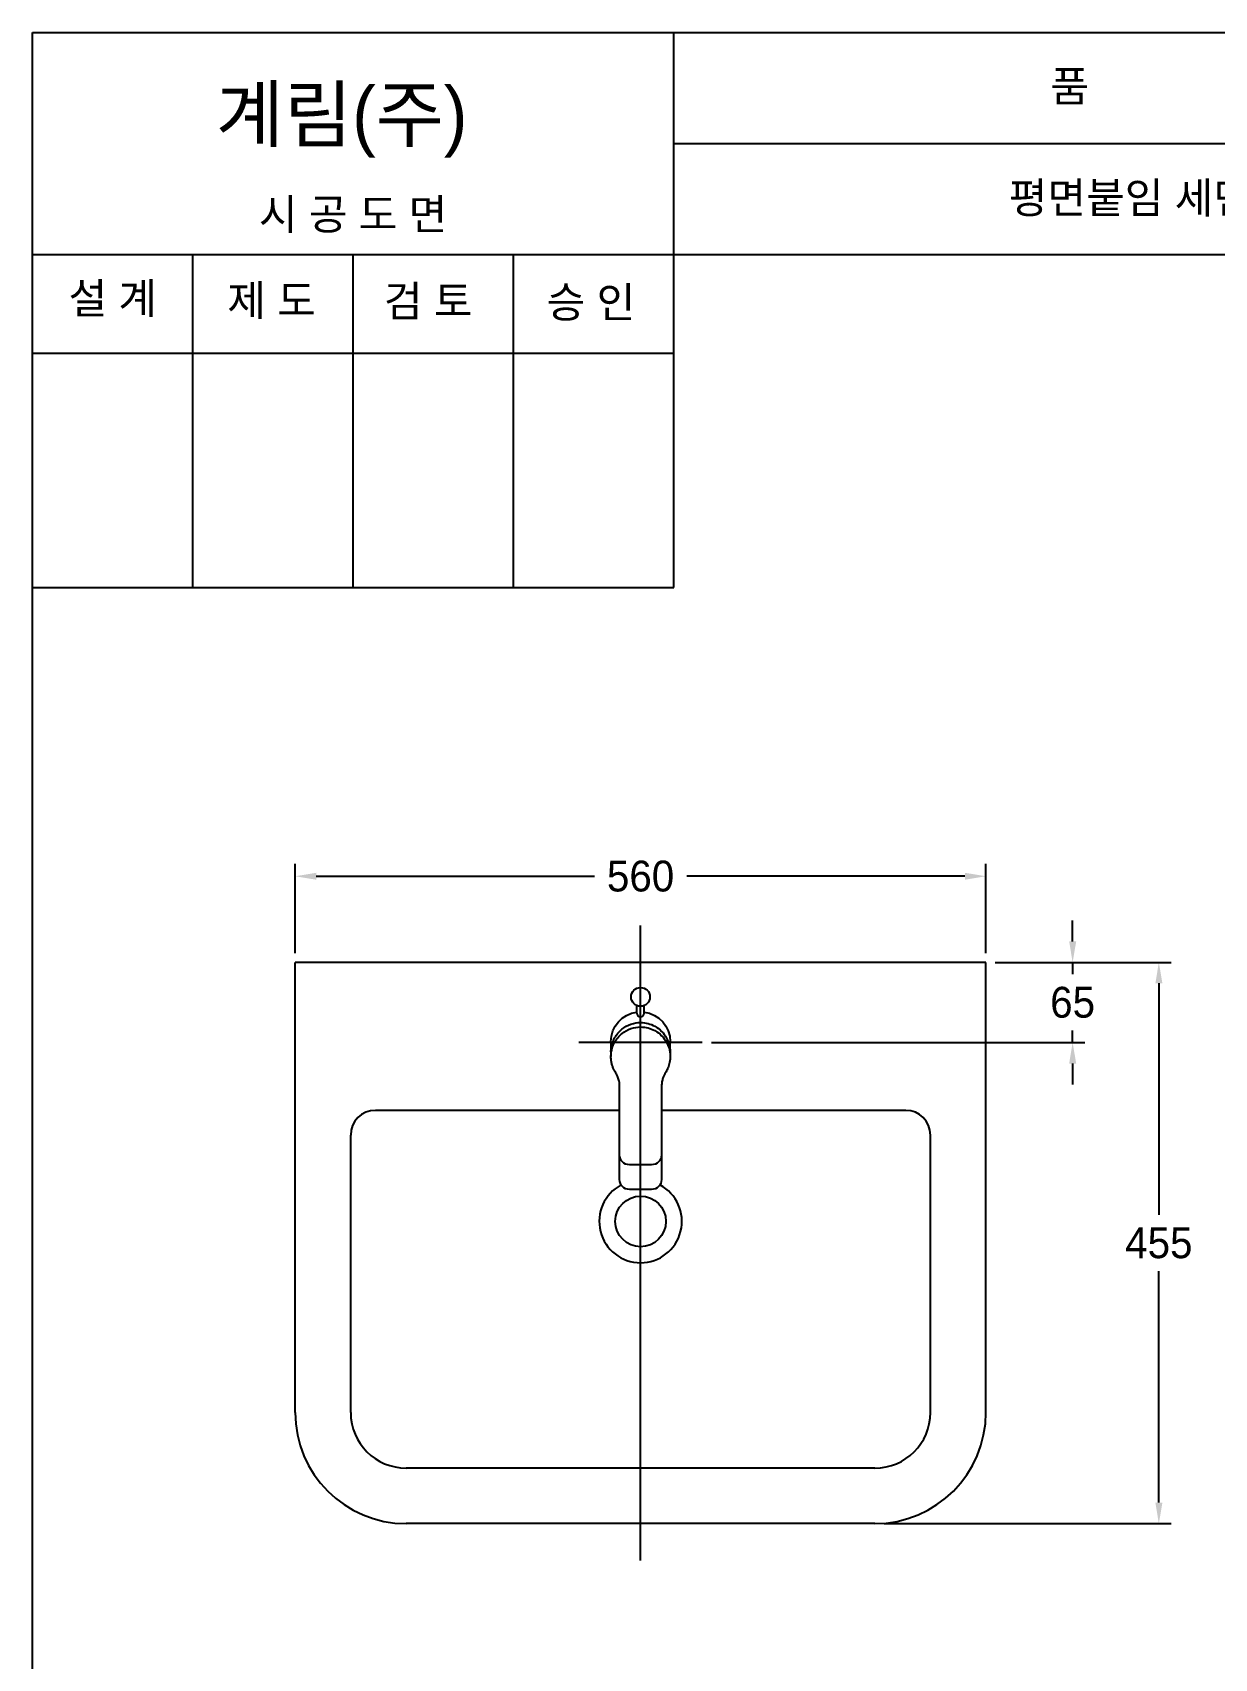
# Model space of a CAD drawing. Header units: millimetres. Extents: x 0 to 5624, y -67 to 2530.
# Drawn here: x 1912 to 2871, y 1212 to 2530 of the extents above; entities that cross this region are included whole.
import ezdxf
from ezdxf.enums import TextEntityAlignment as Align
from ezdxf.lldxf.tags import DXFTag

# ---------------------------------------------------------------- set-up
doc = ezdxf.new("R2010")
doc.units = ezdxf.units.MM
for name, color, linetype in [('TEXT', 7, 'Continuous'), ('내부선 및 부속', 4, 'Continuous'), ('도각라인', 255, 'Continuous'), ('외형선', 3, 'Continuous'), ('중심선', 1, 'DASHED'), ('치수선', 7, 'Continuous')]:
    doc.layers.add(name, color=color, linetype=linetype)
doc.styles.add('____', font='')
doc.styles.add('타이틀', font='H2GTRM.TTF', dxfattribs={"height": 25})
doc.styles.get('____').set_extended_font_data('굴림')
tags = doc.linetypes.add('DASHDOT', pattern=[70, 31, -13, 13, -13]).pattern_tags.tags
tags[10:11] = [DXFTag(74, 4), DXFTag(75, 0), DXFTag(340, '0'), DXFTag(46, 0.0), DXFTag(50, 0.0), DXFTag(44, 0.0), DXFTag(45, 0.0)]
tags[8:9] = [DXFTag(74, 4), DXFTag(75, 0), DXFTag(340, '0'), DXFTag(46, 0.0), DXFTag(50, 0.0), DXFTag(44, 0.0), DXFTag(45, 0.0)]
tags[6:7] = [DXFTag(74, 4), DXFTag(75, 0), DXFTag(340, '0'), DXFTag(46, 0.0), DXFTag(50, 0.0), DXFTag(44, 0.0), DXFTag(45, 0.0)]
tags[4:5] = [DXFTag(74, 4), DXFTag(75, 0), DXFTag(340, '0'), DXFTag(46, 0.0), DXFTag(50, 0.0), DXFTag(44, 0.0), DXFTag(45, 0.0)]
tags = doc.linetypes.add('DASHED', pattern=[25.72, 12.86, -12.86]).pattern_tags.tags
tags[6:7] = [DXFTag(74, 4), DXFTag(75, 0), DXFTag(340, '0'), DXFTag(46, 0.0), DXFTag(50, 0.0), DXFTag(44, 0.0), DXFTag(45, 0.0)]
tags[4:5] = [DXFTag(74, 4), DXFTag(75, 0), DXFTag(340, '0'), DXFTag(46, 0.0), DXFTag(50, 0.0), DXFTag(44, 0.0), DXFTag(45, 0.0)]
doc.dimstyles.new('MSADIM', dxfattribs={"dimtxt": 33, "dimasz": 17, "dimexe": 10, "dimexo": 7.5, "dimgap": 10, "dimtad": 0, "dimtih": 1, "dimtoh": 1, "dimdec": 0, "dimzin": 1, "dimdsep": 46, "dimtxsty": '____', "dimcen": 11.25, "dimadec": 0, "dimazin": 0, "dimtfac": 1, "dimtdec": 0, "dimtix": 1, "dimtmove": 0, "dimatfit": 3, "dimfxl": 0, "dimtolj": 1, "dimtzin": 1, "dimarcsym": 0})

# ---------------------------------------------------------------- blocks, each defined once
blk = doc.blocks.new('*D15')
at = {"layer": '치수선', "color": 0, "linetype": 'Continuous', "lineweight": -2}
for p, q in [((2125.4, 1783.7), (2125.4, 1856)), ((2142.4, 1846), (2368.1, 1846)), ((2668.4, 1846), (2442.8, 1846)), ((2685.4, 1783.7), (2685.4, 1856))]:
    blk.add_line(p, q, dxfattribs=at)
at = {"layer": '치수선', "color": 0, "linetype": 'Continuous'}
for points in [[(2142.4, 1848.8), (2142.4, 1843.2), (2125.4, 1846)], [(2668.4, 1848.8), (2668.4, 1843.2), (2685.4, 1846)]]:
    blk.add_solid(points, dxfattribs=at)
at = {"layer": '치수선', "color": 0, "linetype": 'Continuous', "insert": (2405.4, 1846), "char_height": 25, "attachment_point": 5, "style": '____'}
blk.add_mtext('\\A1;560', dxfattribs=at)
blk = doc.blocks.new('*D16')
at = {"layer": '치수선', "color": 0, "linetype": 'Continuous', "lineweight": -2}
for p, q in [((2755.7, 1793.2), (2755.7, 1810.2)), ((2692.9, 1776.2), (2765.7, 1776.2)), ((2755.7, 1776.2), (2755.7, 1766.5)), ((2755.7, 1711.2), (2755.7, 1720.9)), ((2462.9, 1711.2), (2765.7, 1711.2)), ((2755.7, 1694.2), (2755.7, 1677.2))]:
    blk.add_line(p, q, dxfattribs=at)
at = {"layer": '치수선', "color": 0, "linetype": 'Continuous'}
for points in [[(2752.9, 1793.2), (2758.6, 1793.2), (2755.7, 1776.2)], [(2752.9, 1694.2), (2758.6, 1694.2), (2755.7, 1711.2)]]:
    blk.add_solid(points, dxfattribs=at)
at = {"layer": '치수선', "color": 0, "linetype": 'Continuous', "insert": (2755.7, 1743.7), "char_height": 25, "attachment_point": 5, "style": '____'}
blk.add_mtext('\\A1;65', dxfattribs=at)
blk = doc.blocks.new('*D17')
at = {"layer": '치수선', "color": 0, "linetype": 'Continuous', "lineweight": -2}
for p, q in [((2692.9, 1776.2), (2835.6, 1776.2)), ((2825.6, 1759.2), (2825.6, 1571.5)), ((2825.6, 1338.2), (2825.6, 1525.9)), ((2602.9, 1321.2), (2835.6, 1321.2))]:
    blk.add_line(p, q, dxfattribs=at)
at = {"layer": '치수선', "color": 0, "linetype": 'Continuous'}
for points in [[(2822.8, 1759.2), (2828.5, 1759.2), (2825.6, 1776.2)], [(2822.8, 1338.2), (2828.5, 1338.2), (2825.6, 1321.2)]]:
    blk.add_solid(points, dxfattribs=at)
at = {"layer": '치수선', "color": 0, "linetype": 'Continuous', "insert": (2825.6, 1548.7), "char_height": 25, "attachment_point": 5, "style": '____'}
blk.add_mtext('\\A1;455', dxfattribs=at)

msp = doc.modelspace()

# ---------------------------------------------------------------- linework, layer by layer
at = {"layer": '내부선 및 부속', "linetype": 'Continuous'}
for p, q in [((2402.4, 1735), (2402.4, 1741.1)), ((2408.4, 1735), (2408.4, 1741.1)), ((2381.4, 1712), (2381.4, 1703)), ((2381.4, 1703), (2381.4, 1699.8)), ((2429.4, 1703.4), (2429.4, 1712)), ((2388.4, 1620.1), (2388.4, 1675.9)), ((2422.4, 1675.9), (2422.4, 1620.1)), ((2388.4, 1600.1), (2388.4, 1620.1)), ((2414.4, 1612.1), (2396.4, 1612.1)), ((2422.4, 1620.1), (2422.4, 1600.1)), ((2414.4, 1592.1), (2396.4, 1592.1))]:
    msp.add_line(p, q, dxfattribs=at)
for centre, radius in [((2405.4, 1748.2), 7.64), ((2405.4, 1566.2), 20.5)]:
    msp.add_circle(centre, radius, dxfattribs=at)
for centre, radius, start, end in [((2405.4, 1735), 3, 180, 360), ((2405.4, 1566.2), 33.5, 118.0279, 61.9721)]:
    msp.add_arc(centre, radius, start, end, dxfattribs=at)
at = {"layer": '내부선 및 부속', "linetype": 'Continuous', "extrusion": (0, 0, -1)}
for centre, start, end in [((-2396.4, 1620.1), 270, 0), ((-2414.4, 1620.1), 180, 270), ((-2396.4, 1600.1), 270, 0), ((-2414.4, 1600.1), 180, 270)]:
    msp.add_arc(centre, 8, start, end, dxfattribs=at)
for start_param, end_param in [(1.570843, 3.016265), (3.26692, 4.712343)]:
    msp.add_ellipse((2405.4, 1712), major_axis=(0, -24.1), ratio=0.996195, start_param=start_param, end_param=end_param, dxfattribs=at)
at = {"layer": '내부선 및 부속', "linetype": 'Continuous'}
for points, knots in [([(2381.4, 1703.7), (2381.8, 1707.6), (2382.4, 1710.6), (2384.7, 1716.2), (2389.7, 1722.2), (2397.3, 1726.5), (2406.8, 1728.1), (2418.1, 1725.2), (2425.6, 1717.5), (2428.8, 1709.7), (2429.4, 1705.8), (2429.4, 1703.7)], [0, 0, 0, 0, 0.052761, 0.125456, 0.253099, 0.372127, 0.482588, 0.650472, 0.837324, 0.910014, 1, 1, 1, 1]), ([(2381.4, 1700.1), (2381.5, 1702.3), (2382, 1706.2), (2384.7, 1712.6), (2389.7, 1718.7), (2397.3, 1722.9), (2406.8, 1724.5), (2418.1, 1721.7), (2425.6, 1713.9), (2428.8, 1706.2), (2429.4, 1702.3), (2429.4, 1700.1)], [0, 0, 0, 0, 0.086719, 0.156809, 0.279875, 0.394636, 0.501137, 0.663003, 0.843156, 0.91324, 1, 1, 1, 1]), ([(2385.3, 1686.7), (2384.9, 1687.3), (2384.2, 1688.5), (2383.2, 1690.6), (2382.3, 1693), (2381.7, 1695.8), (2381.4, 1698.2), (2381.4, 1699.7), (2381.4, 1700.1)], [0, 0, 0, 0, 0.141146, 0.303236, 0.486266, 0.690229, 0.915119, 1, 1, 1, 1]), ([(2429.4, 1700.1), (2429.4, 1699.7), (2429.4, 1697.6), (2428.9, 1694.1), (2427.5, 1690), (2426.2, 1687.7), (2425.6, 1686.7)], [0, 0, 0, 0, 0.084781, 0.447902, 0.753003, 1, 1, 1, 1]), ([(2388.4, 1675.9), (2388.4, 1676.6), (2388.4, 1677.9), (2388.1, 1679.8), (2387.6, 1681.6), (2387.1, 1683.1), (2386.5, 1684.5), (2385.9, 1685.7), (2385.5, 1686.4), (2385.3, 1686.7)], [0, 0, 0, 0, 0.182803, 0.352294, 0.50847, 0.651331, 0.780873, 0.897096, 1, 1, 1, 1]), ([(2425.6, 1686.7), (2425.2, 1686.1), (2424.4, 1684.7), (2423.4, 1682.3), (2422.6, 1679.3), (2422.5, 1677.1), (2422.4, 1675.9)], [0, 0, 0, 0, 0.188879, 0.418525, 0.68891, 1, 1, 1, 1])]:
    msp.add_open_spline(points, degree=3, knots=knots, dxfattribs=at)
msp.add_open_spline([(2429.4, 1703.7), (2429.4, 1703.4), (2429.4, 1703.2), (2429.4, 1699.8)], degree=3, dxfattribs=at)
at = {"layer": '도각라인', "color": 7}
for p, q in [((1912.4, 0), (1912.4, 2530)), ((1912.4, 2530), (3712.4, 2530)), ((2432.4, 2080), (2432.4, 2530)), ((2432.4, 2440), (3712.4, 2440)), ((1912.4, 2350), (3712.4, 2350)), ((2042.4, 2080), (2042.4, 2350)), ((2172.4, 2080), (2172.4, 2350)), ((2302.4, 2080), (2302.4, 2350)), ((1912.4, 2270), (2432.4, 2270)), ((1912.4, 2080), (2432.4, 2080))]:
    msp.add_line(p, q, dxfattribs=at)
at = {"layer": '외형선', "linetype": 'Continuous'}
for p, q in [((2685.4, 1776.2), (2125.4, 1776.2)), ((2125.4, 1411.2), (2125.4, 1776.2)), ((2685.4, 1411.2), (2685.4, 1776.2)), ((2388.4, 1656.2), (2190.4, 1656.2)), ((2620.4, 1656.2), (2422.4, 1656.2)), ((2170.4, 1411.2), (2170.4, 1636.2)), ((2640.4, 1411.2), (2640.4, 1636.2)), ((2595.4, 1366.2), (2215.4, 1366.2)), ((2595.4, 1321.2), (2215.4, 1321.2))]:
    msp.add_line(p, q, dxfattribs=at)
for centre, radius, start, end in [((2190.4, 1636.2), 20, 90, 180), ((2620.4, 1636.2), 20, 0, 90), ((2215.4, 1411.2), 90, 180, 270), ((2215.4, 1411.2), 45, 180, 270), ((2595.4, 1411.2), 90, 270, 0), ((2595.4, 1411.2), 45, 270, 0)]:
    msp.add_arc(centre, radius, start, end, dxfattribs=at)
at = {"layer": '중심선', "linetype": 'DASHDOT'}
for p, q in [((2405.4, 1291.2), (2405.4, 1806.2)), ((2455.4, 1711.2), (2355.4, 1711.2))]:
    msp.add_line(p, q, dxfattribs=at)

# ---------------------------------------------------------------- texts
at = {"layer": 'TEXT', "style": '타이틀'}
msp.add_text('계림(주)', height=44, dxfattribs=at).set_placement((2061.1, 2441.8))
for s, p in [('품             명', (2828.1, 2486.4)), ('평면붙임 세면기', (2818.2, 2396)), ('시 공 도 면', (2172.3, 2382.7)), ('설 계', (1977.5, 2314.6)), ('제 도', (2106.2, 2312.9)), ('검 토', (2233.2, 2312.3)), ('승 인', (2365.2, 2311.4))]:
    msp.add_text(s, height=25, dxfattribs=at).set_placement(p, align=Align.MIDDLE_CENTER)

# ---------------------------------------------------------------- dimensions: what is measured, and where the dimension line sits
at = {"layer": '치수선', "linetype": 'Continuous'}
dim = msp.add_linear_dim(base=(2685.4, 1846), p1=(2125.4, 1776.2), p2=(2685.4, 1776.2), dimstyle='MSADIM', override={"dimtxt": 25}, dxfattribs=at)
dim.commit()
dim.dimension.update_dxf_attribs({"geometry": '*D15', "text_midpoint": (2405.4, 1846), "dimtype": 160})
for base, p1, p2, picture, middle in [((2755.7, 1776.2), (2455.4, 1711.2), (2685.4, 1776.2), '*D16', (2755.7, 1743.7)), ((2825.6, 1321.2), (2685.4, 1776.2), (2595.4, 1321.2), '*D17', (2825.6, 1548.7))]:
    dim = msp.add_linear_dim(base=base, p1=p1, p2=p2, angle=90, dimstyle='MSADIM', override={"dimtxt": 25}, dxfattribs=at)
    dim.commit()
    dim.dimension.update_dxf_attribs({"geometry": picture, "text_midpoint": middle, "dimtype": 160})

doc.saveas('drawing.dxf')
